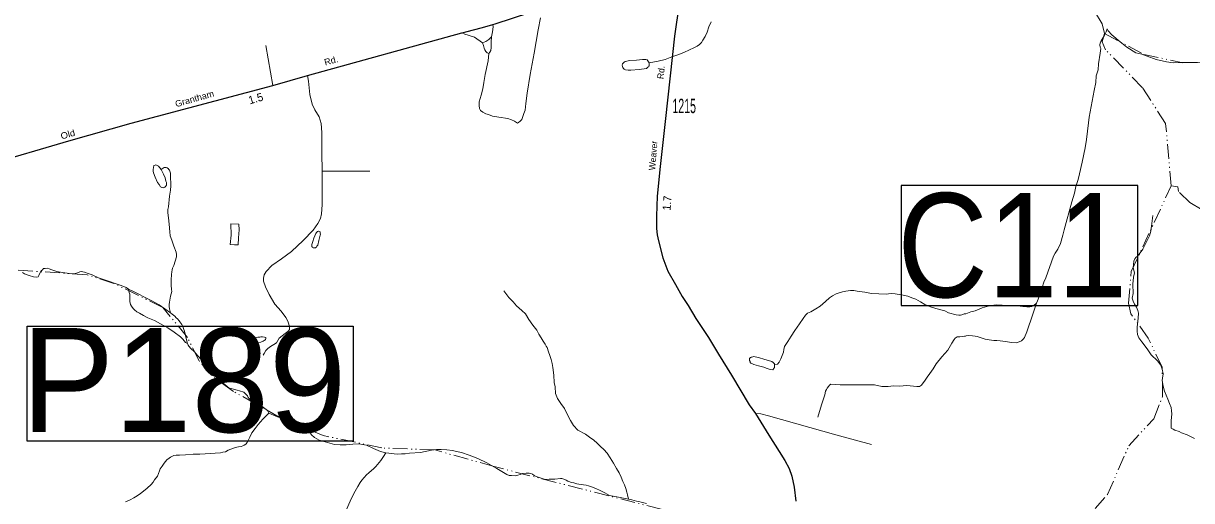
# Model space of a CAD drawing. Extents: x 672671 to 723062, y 155457 to 206742.
# Drawn here: x 686253 to 689902, y 172413 to 173903 of the extents above; entities that cross this region are included whole.
import ezdxf
from ezdxf.enums import TextEntityAlignment as Align

# ---------------------------------------------------------------- set-up
doc = ezdxf.new("R2010")
doc.units = 0
doc.header["$LTSCALE"] = 9.2
doc.linetypes.add('DASH_DOUBLE_DOT', pattern=[9.2, 5, -1.2, 0.3, -1.2, 0.3, -1.2])
for name, color, linetype, lineweight in [('11', 7, 'Continuous', 40), ('17', 7, 'Continuous', 13), ('31', 7, 'Continuous', 35), ('32', 7, 'Continuous', 25), ('35', 7, 'Continuous', 13), ('59', 7, 'DASH_DOUBLE_DOT', 13), ('62', 7, 'Continuous', 13), ('8', 7, 'Continuous', 25)]:
    doc.layers.add(name, color=color, linetype=linetype, lineweight=lineweight)

msp = doc.modelspace()

# ---------------------------------------------------------------- linework, layer by layer
at = {"layer": '31', "lineweight": 25}
for points in [[(689733.192, 173396.745), (688994.355, 173396.745), (688994.355, 173022.903), (689733.192, 173022.903)], [(686265.008, 172958.398), (687283.221, 172958.398), (687283.221, 172599.428), (686265.008, 172599.428)]]:
    msp.add_lwpolyline(points, close=True, dxfattribs=at)
at = {"layer": '32'}
for points in [[(685943.805, 173406.023), (686047.614, 173437.226), (686138.814, 173461.794), (686394.875, 173536.666), (686589.746, 173591.649), (687031.865, 173709.087), (687140.446, 173740.407), (687622.049, 173873.387), (687634.93, 173876.944), (687686.775, 173890.647), (687719.552, 173899.82), (687726.885, 173901.872), (687834.448, 173937.473), (687865.036, 173948.274), (687999.801, 173995.863), (688091.264, 174033.056), (688136.262, 174048.226), (688168.053, 174060.95), (688188.106, 174070.248), (688206.792, 174081.887), (688232.126, 174104.504), (688284.76, 174161.714), (688305.491, 174185.252)], [(688301.686, 173964.593), (688287.144, 173863.492), (688258.468, 173606.805), (688242.362, 173456.986), (688232.527, 173363.474), (688230.211, 173301.83), (688230.674, 173263.361), (688232.063, 173242.968), (688236.233, 173224.892), (688250.129, 173171.127), (688266.343, 173129.413), (688289.504, 173088.163), (688310.812, 173051.084), (688329.342, 173022.811), (688353.43, 172982.024), (688392.804, 172922.234), (688423.841, 172870.324), (688465.171, 172805.049), (688520.157, 172712.268), (688539.649, 172685.856), (688580.876, 172618.187), (688613.765, 172567.203), (688630.905, 172538.467), (688644.338, 172513.439), (688652.677, 172489.337), (688660.552, 172455.966), (688666.11, 172411.471)]]:
    msp.add_lwpolyline(points, dxfattribs=at)
at = {"layer": '35'}
for p, q in [((687031.865, 173709.087), (687010.849, 173834.572)), ((687185.865, 173442.325), (687335.186, 173441.685))]:
    msp.add_line(p, q, dxfattribs=at)
for points in [[(687867.743, 173920.498), (687860.406, 173883.305), (687848.179, 173810.877), (687835.951, 173743.833), (687826.658, 173685.597), (687822.745, 173652.808), (687819.811, 173632.744), (687815.898, 173621.977), (687811.985, 173609.254), (687809.539, 173602.892), (687805.138, 173597.998), (687799.269, 173594.083), (687795.845, 173592.126), (687787.041, 173597.998), (687777.748, 173602.403), (687766.498, 173606.318), (687738.13, 173610.232), (687718.566, 173613.658), (687705.85, 173618.552), (687697.046, 173620.999), (687687.753, 173625.893), (687680.905, 173631.765), (687677.971, 173638.127), (687676.503, 173646.936), (687676.993, 173658.681), (687682.373, 173678.745), (687688.242, 173699.299), (687691.666, 173718.385), (687695.579, 173743.833), (687704.382, 173786.408), (687706.828, 173808.92)], [(687714.653, 173861.283), (687718.566, 173876.454), (687720.034, 173892.603), (687719.552, 173899.82)], [(687687.264, 173842.687), (687679.927, 173847.58), (687669.656, 173855.41), (687661.83, 173859.815), (687651.559, 173863.241), (687642.755, 173866.177), (687631.506, 173869.602), (687622.049, 173873.387)], [(687687.264, 173842.687), (687697.535, 173847.091), (687707.317, 173852.964), (687714.653, 173861.283)], [(687706.828, 173808.92), (687710.252, 173813.813), (687713.186, 173818.707), (687714.164, 173828.006), (687713.675, 173845.623), (687714.653, 173861.283)], [(687706.828, 173808.92), (687701.448, 173811.856), (687697.535, 173815.771), (687694.6, 173820.665), (687692.644, 173826.048), (687689.709, 173833.878), (687687.264, 173842.687)], [(687185.865, 173442.325), (687185.438, 173499.627), (687185.499, 173562.386), (687183.487, 173590.658), (687176.639, 173611.211), (687163.434, 173633.234), (687154.63, 173651.34), (687148.272, 173681.682), (687143.38, 173722.79), (687140.446, 173740.407)], [(687002.283, 172867.472), (687004.722, 172872.959), (687010.086, 172882.194), (687016.183, 172888.321), (687024.595, 172895.118), (687034.958, 172900.635), (687043.401, 172906.182), (687052.423, 172920.873), (687060.927, 172928.25), (687071.229, 172935.046), (687079.093, 172941.234), (687082.72, 172944.891), (687083.909, 172947.36), (687083.878, 172954.066), (687082.568, 172964.399), (687079.459, 172973.543), (687073.21, 172985.064), (687058.458, 173005.029), (687038.768, 173026.822), (687020.876, 173057.119), (687009.111, 173081.411), (687003.472, 173098.419), (687002.802, 173107.563), (687005.149, 173117.926), (687011.153, 173128.96), (687028.649, 173147.401), (687058.946, 173168.34), (687090.432, 173191.719), (687126.703, 173225.551), (687158.158, 173258.134), (687173.185, 173278.952), (687180.988, 173294.223), (687184.584, 173308.305), (687186.748, 173336.956), (687185.865, 173442.325)], [(689780.157, 173303.074), (689776.117, 173269.928), (689774.501, 173254.568), (689769.653, 173240.017), (689757.534, 173214.956), (689749.454, 173198.787), (689740.566, 173186.661), (689732.486, 173176.96), (689727.639, 173172.918), (689724.407, 173168.068), (689721.175, 173160.792), (689719.559, 173140.581), (689722.791, 173124.413), (689720.367, 173111.478), (689717.943, 173088.843), (689718.751, 173059.74), (689716.327, 173045.996), (689718.751, 173036.295), (689723.599, 173026.594), (689730.062, 173017.702), (689733.295, 173007.192), (689735.718, 172998.3), (689734.91, 172982.939), (689731.679, 172955.453), (689731.679, 172942.519), (689732.486, 172932.009), (689737.334, 172921.5), (689746.222, 172909.373), (689763.189, 172887.546), (689775.309, 172868.144), (689794.7, 172849.551), (689805.204, 172836.616), (689810.051, 172823.681), (689812.475, 172809.13), (689810.051, 172788.919), (689812.475, 172771.134), (689816.515, 172754.966), (689822.171, 172742.839), (689827.019, 172729.905), (689832.674, 172716.97), (689838.33, 172704.035), (689839.138, 172693.526), (689839.946, 172684.633), (689839.138, 172672.507), (689838.33, 172663.614), (689838.33, 172661.189), (689838.33, 172655.53), (689837.522, 172647.446), (689838.33, 172640.17), (689843.986, 172636.937), (689849.642, 172633.703), (689862.569, 172628.852), (689869.841, 172624.81), (689887.616, 172619.151), (689910.239, 172607.833)], [(688539.649, 172685.856), (688556.788, 172684.002), (688580.413, 172677.976), (688790.257, 172618.65), (688902.358, 172588.987)]]:
    msp.add_lwpolyline(points, dxfattribs=at)
at = {"layer": '59'}
for points in [[(689630.125, 173871.938), (689622.188, 173902.078), (689586.25, 173962.797), (689562.438, 174061.25), (689558.5, 174219.266), (689527.125, 174306.86), (689460.375, 174390.188), (689423.75, 174470.891), (689397.875, 174549.391), (689349.125, 174590.36), (689252.188, 174634.297), (689242.125, 174647.5)], [(689837.688, 173395.922), (689820.625, 173591.188), (689748.375, 173702.61), (689633.188, 173820.891), (689622.812, 173846.094), (689630.125, 173871.938)], [(689630.125, 173871.938), (689752.688, 173806.485), (689874.562, 173780.031), (690027, 173783.953)], [(689600.875, 172389.047), (689638.688, 172432.281), (689705.75, 172584.875), (689783.75, 172669.266), (689810.875, 172738.688), (689810, 172829.672), (689766.062, 172920.531), (689712.125, 172996.578), (689704.188, 173029.75), (689713.375, 173128.531), (689837.688, 173395.922)], [(690405.562, 172421.781), (690382.375, 172431.25), (690346.438, 172491.953), (690312.625, 172578.594), (690306.188, 172702.672), (690333.312, 172804.094), (690330.25, 172852.141), (690309.562, 172898.547), (690204.375, 173006.641), (690165.688, 173064.406), (690124.25, 173170.203), (690080.312, 173234.062), (689896.562, 173343.735), (689860.875, 173378.453), (689858.125, 173393.5), (689837.688, 173395.922)], [(688245.125, 172386.469), (687723.562, 172519.953), (687537.688, 172571.688), (687372.75, 172578.016), (687189.562, 172616.703), (687052.125, 172674.469), (686909.125, 172754.328), (686840.25, 172804.719), (686801.875, 172849.469), (686765.562, 172923.172), (686688.75, 173016.688), (686535.75, 173091.766), (686451.938, 173118.453), (686218.125, 173134.172)]]:
    msp.add_lwpolyline(points, dxfattribs=at)
at = {"layer": '62'}
for points in [[(688207.125, 173780.266), (688235.188, 173785.422), (688257.625, 173791.062), (688278.312, 173798.578), (688297.062, 173805.391), (688315.312, 173812.281), (688333.5, 173820.297), (688347.5, 173826.578), (688357.25, 173832.047), (688364.5, 173837), (688370.5, 173843.141), (688375.438, 173850.547), (688382.562, 173862.703), (688388.562, 173875.641), (688393.938, 173892.141), (688401.062, 173908.61)], [(689638.438, 173886.235), (689635, 173876.5), (689630.125, 173866.719), (689618.188, 173847.016), (689616.5, 173841.594), (689614.625, 173836.672), (689615.875, 173829.328), (689618.312, 173824.5)], [(690078.75, 173794.781), (690014.875, 173786.25), (689956.875, 173782), (689902.188, 173780.86), (689859.438, 173781.11), (689843.625, 173780.281), (689823, 173783.766), (689790.625, 173790.25), (689762.938, 173801.469), (689745.812, 173807.391), (689727.062, 173811.578), (689699.375, 173829.594), (689678.5, 173845.844), (689652.188, 173867.485), (689641.562, 173880.203), (689638.438, 173886.235)], [(689618.312, 173824.5), (689616.125, 173809.875), (689610.938, 173776.922), (689609.312, 173758.625), (689604, 173739.156), (689602.312, 173719.016), (689597, 173693.36), (689588.375, 173643.86), (689582, 173610.328), (689579.75, 173592.641), (689576.375, 173566.938), (689572.875, 173540.766), (689568.938, 173514.547), (689559.562, 173470.594), (689551.375, 173433.375), (689547.375, 173416.188), (689539.625, 173393.625), (689535.5, 173372.86), (689527.875, 173346.578), (689503.75, 173259.235), (689499.625, 173242.188), (689492, 173216.516), (689484.125, 173198.172), (689475.75, 173185.844), (689469.812, 173176.719), (689446.062, 173108.86), (689440.562, 173095.344), (689434.688, 173078.797), (689428.188, 173059.266), (689419.875, 173037.281), (689417.5, 173029.969)], [(686683, 173446.781), (686692.688, 173452.969), (686695.812, 173453.625), (686699.438, 173453.062), (686701.812, 173452.469), (686703.625, 173451.812), (686705.562, 173450.047), (686707.375, 173447.547), (686709.125, 173445.188), (686710.5, 173441.516), (686711.688, 173438.5), (686712.312, 173435.438), (686713.062, 173422.094), (686713.812, 173403.812), (686713.375, 173396.469), (686712.125, 173383.047), (686709.812, 173363.5), (686705.875, 173330.594), (686704.75, 173322.125), (686704.25, 173312.297), (686706.125, 173296.438), (686708.125, 173277), (686710.125, 173252.703), (686711.5, 173240.516), (686717.188, 173226.547), (686723.375, 173207.703), (686730.188, 173189.485), (686730.938, 173181.594), (686731, 173174.781), (686727.5, 173160.844), (686723.188, 173147.281), (686719, 173138.766), (686717.812, 173133.875), (686716.75, 173127.25), (686716.125, 173119.922), (686715.125, 173102.766), (686714.562, 173086.406), (686715.312, 173072.953), (686716.562, 173066.219), (686712.562, 173051.61), (686709.5, 173033.281), (686708.938, 173025.953), (686708.438, 173019.844), (686709.188, 173012.562), (686712.25, 172999.875)], [(686250, 173125.188), (686256.188, 173121.047), (686270.75, 173116.235), (686284.875, 173112.141), (686292.812, 173111.562), (686298.875, 173112.25), (686301.812, 173115.891), (686304.188, 173123.188), (686309.062, 173131.235), (686312.625, 173134.281), (686316.375, 173137.922), (686321.125, 173138.562), (686328.562, 173138.672), (686333.438, 173136.828), (686341.875, 173133.953), (686357.812, 173129.203), (686374.312, 173125.594), (686398.75, 173122.156), (686406, 173121.562), (686415.188, 173122.891), (686422.375, 173124.156), (686429.625, 173127.266), (686434.5, 173128.516), (686438.812, 173127.985), (686444.312, 173126.781), (686455.938, 173122.688), (686468.25, 173117.86), (686487.688, 173109.485), (686515.875, 173099.922), (686542.688, 173089.828), (686555, 173085.625), (686567.25, 173081.438), (686574.5, 173078.485), (686581.25, 173073.141)], [(686581.25, 173073.141), (686586.125, 173071.281), (686592.875, 173068.297), (686609.375, 173059.875), (686633.812, 173047.906), (686654.688, 173037.094), (686676.812, 173024.5), (686695.188, 173011.828), (686712.25, 172999.875)], [(686581.25, 173073.141), (686583.812, 173062.735), (686585.75, 173057.875), (686585.75, 173052.438), (686585.188, 173044.485), (686585.75, 173034.766), (686587.688, 173026.188), (686590.812, 173020.156), (686595.688, 173013.485), (686600.688, 173009.266), (686608, 173003.235), (686616, 172998.438), (686628.25, 172991.266), (686642.312, 172984.578), (686663.125, 172975.641), (686681.5, 172965.453), (686704.625, 172952.812), (686724.375, 172938.953), (686743.938, 172925.125), (686751.312, 172917.219), (686754.938, 172911.844), (686759.312, 172907.61), (686765.438, 172903.969)], [(687753.625, 173068.562), (687768.938, 173047.953), (687782.438, 173034.062), (687788.125, 173027.531), (687793.562, 173021.391), (687810.188, 173007.516), (687821.812, 172996.61), (687832.25, 172979.094), (687844.625, 172961.531), (687856.25, 172945.188), (687863.188, 172933.641), (687870.438, 172922.156), (687876.125, 172911.797), (687882.25, 172902.094), (687885.938, 172895.469), (687888.5, 172891.266), (687893.5, 172878.391), (687897.188, 172866.344), (687901.5, 172854.078), (687904.625, 172841.985), (687906.688, 172828.562), (687909.312, 172804.812), (687910.625, 172782.36), (687913.875, 172768.281), (687915.25, 172747.672), (687920.875, 172732.375), (687931.312, 172716.703), (687943.062, 172701.469), (687955.938, 172675.422), (687962.25, 172663.344), (687971.5, 172648.11), (687984.375, 172633.688), (688008.312, 172621.047), (688021.688, 172611.985), (688034.625, 172601.75), (688045, 172592.641), (688056, 172582.453), (688066.438, 172572.735), (688076.438, 172561.828), (688086.188, 172547.375), (688096.062, 172530.438), (688105.375, 172513.953), (688113.375, 172500.641), (688120.125, 172486.641), (688125.812, 172473.297), (688130.875, 172462.406), (688134.5, 172450.86), (688138.25, 172439.906), (688140.25, 172431.453), (688142.625, 172417.985)], [(688598.625, 172837.86), (688608.438, 172839.219), (688613.312, 172845.891), (688618.562, 172855.735), (688627.062, 172877.078), (688628.25, 172885.672), (688630.562, 172894.219), (688640.188, 172910.703), (688650.938, 172927.235), (688663, 172945.078), (688676.938, 172965.844), (688688.25, 172981.812), (688695.562, 172992.828), (688702.188, 172998.375), (688711.938, 173002.703), (688728.25, 173012.61), (688741.625, 173020.61), (688757.938, 173035.328), (688770.688, 173046.391), (688780.25, 173052.61), (688791.25, 173059.36), (688800.438, 173062.547), (688811.375, 173065.11), (688821.625, 173067.516), (688836.812, 173069.547), (688846.562, 173069.562), (688857, 173067.86), (688881.312, 173064.438), (688902.188, 173059.688), (688924.625, 173059.266), (688947.812, 173057.641), (688955.125, 173059.5), (688963.688, 173060.188), (688975.938, 173059.078), (688988.75, 173057.406), (689000.875, 173055.078), (689014.938, 173051.469), (689028.375, 173046.719), (689040.562, 173041.922), (689055.188, 173034.156), (689068.688, 173025.688), (689085.875, 173018.531), (689102.375, 173013.203), (689130.438, 173006.125), (689142.688, 172999.453), (689166, 172993.719), (689175.125, 172992.719), (689179.562, 172992.906), (689183.812, 172993.625), (689191.125, 172996.11), (689194.75, 172996.188)], [(689417.5, 173029.969), (689409.625, 173023.75), (689402.438, 173019.391), (689396.25, 173018.219), (689387.125, 173018.735), (689374.375, 173019.797), (689357.312, 173021.5), (689331.625, 173022.391), (689310.312, 173023.516), (689291.438, 173024.5), (689275.562, 173022.562), (689262.25, 173019.391), (689247.062, 173015.61), (689225.188, 173006.188), (689212.375, 173002.422), (689196.562, 172996.156), (689194.75, 172996.188)], [(689417.5, 173029.969), (689405.562, 172995.672), (689386.75, 172940.062), (689380.188, 172922.375), (689376.562, 172918.719), (689369.875, 172912.562), (689363.125, 172908.766), (689354.062, 172906.297), (689339.438, 172907.391), (689319.938, 172910.203), (689304.062, 172911.86), (689293.125, 172913.016), (689283.875, 172912.922), (689269.375, 172915.235), (689256.562, 172917.531), (689238.688, 172924.047), (689232, 172925.797), (689226, 172926.953), (689217.5, 172928.11), (689204.625, 172928.578), (689197.938, 172927.969), (689195.5, 172927.36)], [(686712.25, 172999.875), (686718.25, 172995.625), (686725.688, 172988.938), (686730.688, 172984.11), (686734.938, 172980.5), (686739.312, 172975.016), (686741.688, 172971.453), (686745.375, 172967.188), (686747.938, 172962.969), (686749.812, 172959.36), (686752.25, 172953.797), (686754.062, 172947.703), (686756.5, 172942.266), (686761, 172924.047), (686765.438, 172903.969)], [(688734, 172674.438), (688739.438, 172691.547), (688747.125, 172715.969), (688756.125, 172743.531), (688757.75, 172755.641), (688761.438, 172760.656), (688763.875, 172764.25), (688767.375, 172769.766), (688770.438, 172773.516), (688774.688, 172777.203), (688804, 172775), (688821, 172774.547), (688852, 172774.812), (688877.062, 172774.985), (688911.812, 172774.562), (688933.75, 172769.906), (688954.375, 172769.516), (688970.938, 172771.469), (688989.125, 172770.344), (689012.375, 172773.016), (689043.375, 172770.188), (689051.938, 172770.266), (689058, 172774.047), (689069.438, 172789.875), (689076.062, 172798.516), (689084.562, 172810.703), (689094.062, 172824.844), (689104.375, 172840.219), (689121.875, 172862.797), (689140, 172883.672), (689152.562, 172904.531), (689159.75, 172916.797), (689163.5, 172921.172), (689169.062, 172924.297), (689178.312, 172925.25), (689192.375, 172926.703), (689195.5, 172927.36)], [(686765.438, 172903.969), (686766.562, 172901.562), (686767.875, 172899.156), (686769.688, 172896.156), (686776.562, 172888.203), (686787, 172878.594), (686798.062, 172865.797), (686810.938, 172851.985), (686831.25, 172827.797), (686859, 172795.062), (686895.812, 172764.906), (686902.375, 172763.172), (686909.75, 172761.328), (686920.75, 172758.422), (686928.125, 172756.078), (686941.562, 172751.828), (686947.688, 172745.844), (686952.625, 172740.406), (686955.062, 172734.969), (686963.125, 172727.078), (686968.562, 172721.688), (686982.125, 172714.453), (686988.812, 172712.703), (686994.875, 172710.297), (687003.5, 172703.688), (687015.188, 172695.25), (687020, 172686.735)], [(686572.562, 172410.078), (686586.562, 172416.25), (686598.188, 172422.531), (686608.438, 172428.656), (686618.75, 172435.5), (686628.375, 172443.438), (686639.938, 172452.703), (686652.125, 172463.719), (686658, 172471.11), (686662.875, 172477.922), (686671.938, 172489.531), (686678.438, 172505.985), (686680.875, 172512.781), (686686.312, 172521.36), (686692.875, 172530.5), (686701.375, 172540.344), (686708.625, 172546.422), (686712.875, 172549.485), (686718.375, 172552), (686723.188, 172553.86), (686730.438, 172555.25), (686740.812, 172555.906), (686759.062, 172556), (686783.438, 172558.625), (686804.25, 172558.828), (686821.188, 172559.61), (686852.25, 172561.719), (686868.812, 172563.062), (686876, 172564.328), (686884.625, 172566.235), (686892.438, 172570.5), (686901, 172574.281), (686907.625, 172576.735), (686914.875, 172579.219), (686924.688, 172581.094), (686933.188, 172582.406), (686938.688, 172584.297), (686942.375, 172586.203), (686947.625, 172589.86), (686952.562, 172595.422), (686960.375, 172611.297), (686966.938, 172624.781), (686976.562, 172638.281), (686986.812, 172651.062), (687001.375, 172668.281), (687020, 172686.735)], [(687020, 172686.735), (687034.812, 172680.672), (687047, 172675.375), (687056.125, 172671.781), (687064.625, 172667.031), (687070.25, 172663.344), (687075.688, 172657.938), (687092.25, 172644.688), (687097.25, 172640.985), (687100.25, 172639.781), (687104.5, 172638.641), (687116.75, 172636.922), (687127.625, 172637.625), (687130.75, 172637.656), (687135.062, 172637), (687138.062, 172636.547), (687141.125, 172634.735), (687144.812, 172631.078), (687147.812, 172627.422), (687153.375, 172618.906), (687162.625, 172610.469), (687177.25, 172602.703), (687195.688, 172597.328), (687224.875, 172589.094), (687242.062, 172587.375), (687261.562, 172587.531), (687281.625, 172590.062), (687300.438, 172590.938), (687312.75, 172589.203), (687324.938, 172586.25), (687346.938, 172576.016), (687368.25, 172567.11), (687385.438, 172562.297)], [(687262.562, 172385.281), (687273.312, 172411.594), (687285.312, 172435.375), (687297.875, 172458.078), (687305.25, 172470.312), (687309.938, 172477.641), (687317.125, 172485.703), (687324.438, 172493.625), (687332.25, 172500.36), (687348.062, 172513.312), (687354.062, 172520.062), (687359.5, 172526.781), (687369.188, 172539.047), (687377.562, 172550.75), (687385.438, 172562.297)], [(687385.438, 172562.297), (687394.562, 172561.781), (687411.688, 172560.078), (687421.312, 172558.985), (687434.188, 172559.156), (687445.812, 172559.75), (687458.562, 172561.656), (687493.75, 172563.891), (687527.812, 172571.485), (687543.062, 172572.781), (687557.688, 172573.531), (687576.062, 172571.875), (687593.188, 172569.547), (687605.875, 172567.141), (687621.25, 172563.703), (687644.938, 172555.312), (687672.562, 172544.594), (687700.062, 172531.438), (687715.375, 172522.938), (687731.375, 172513.985), (687763.125, 172495.344), (687769.875, 172492.36), (687777.812, 172491.781), (687788.75, 172490.735), (687797.188, 172493.172), (687805.188, 172495.062), (687812.438, 172498.172), (687823.375, 172499.485), (687832.5, 172498.985), (687838, 172497.781), (687843.562, 172495.953), (687848.5, 172492.36), (687854.5, 172488.735), (687882.688, 172479.922), (687895.375, 172480.594), (687913.188, 172480.766), (687930.188, 172482.641), (687934.5, 172482.735), (687940.562, 172480.344), (687948.5, 172477.422), (687953.938, 172474.375), (687959.5, 172472.547), (687964.375, 172470.203), (687972.375, 172469), (687981.5, 172465.406), (687987.625, 172464.844), (687997.375, 172463.735), (688002.875, 172463.156), (688010.875, 172462.078), (688018.062, 172459.625), (688027.875, 172456.062), (688040.812, 172451.266), (688054.062, 172444.688), (688068.812, 172437.516), (688083.562, 172429.735), (688112.25, 172424.422), (688142.625, 172417.985)], [(688142.625, 172417.985), (688153.125, 172415.672), (688167.688, 172412.11), (688175.688, 172410.406), (688183, 172409.188), (688190.938, 172406.875), (688198.812, 172404.453)]]:
    msp.add_lwpolyline(points, dxfattribs=at)
for points in [[(688207.125, 173780.266), (688207.812, 173771.125), (688206.562, 173769.953), (688205.5, 173768.141), (688203.625, 173766.203), (688201.25, 173764.453), (688200, 173763.156), (688198.75, 173761.985), (688176.312, 173759.312), (688150.062, 173757.344), (688141.625, 173757.25), (688133.688, 173757.828), (688129.438, 173760.203), (688126.938, 173762.547), (688125, 173765.562), (688123.875, 173768.703), (688123.75, 173772.922), (688124.375, 173777.156), (688126.188, 173779.61), (688129.188, 173782.125), (688132.188, 173784.516), (688147.375, 173787.156), (688167.562, 173788.453), (688186.438, 173790.422), (688192.375, 173790.516), (688196.688, 173790.61), (688201, 173789.969)], [(686683, 173446.781), (686690.375, 173432.812), (686696, 173420.719), (686698.438, 173410.328), (686699.812, 173406.172), (686699.812, 173400.61), (686699.75, 173398.766), (686698.688, 173396.953), (686698.125, 173395.188), (686696.875, 173393.891), (686695, 173392.062), (686693.188, 173391.469), (686691.438, 173390.75), (686689.5, 173390.172), (686687.125, 173390.781), (686685.312, 173391.297), (686683.438, 173391.953), (686681.562, 173393.219), (686676.75, 173399.891), (686672.375, 173406.469), (686664.375, 173423.5), (686659.312, 173436.875), (686658.688, 173442.281), (686658.688, 173447.844), (686659.25, 173452.703), (686659.188, 173455.672), (686660.438, 173457.594), (686661, 173459.36), (686662.125, 173460.062), (686664.562, 173460.672), (686666.5, 173461.25), (686670.75, 173459.5), (686675, 173457.125)], [(686898.812, 173213.375), (686901.625, 173242), (686901.312, 173278.016), (686926.312, 173276.36), (686927.125, 173258.688), (686926.5, 173246.531), (686925.375, 173234.344), (686923.688, 173211.735), (686912.75, 173212.266)], [(687153.562, 173208.719), (687154.062, 173213.578), (687156.938, 173222.172), (687160, 173232.594), (687166.062, 173247.25), (687168.375, 173250.25), (687171.438, 173253.36), (687173.875, 173254.61), (687175.062, 173254.672), (687176.875, 173254.031), (687179.938, 173252.828), (687179.938, 173249.735), (687180.562, 173247.922), (687180.688, 173244.922), (687180, 173242.438), (687176, 173225.985), (687172.375, 173211.328), (687171.188, 173208.906), (687169.938, 173207.61), (687168.75, 173205.188), (687167, 173203.969), (687165.125, 173202.781), (687162.625, 173202.781), (687160.312, 173202.641), (687158.375, 173202.688), (687156.625, 173203.938), (687155.375, 173205.735), (687154.125, 173206.906)], [(686950.062, 172905.422), (686950.625, 172906.703), (686951.75, 172908.016), (686953.125, 172909.172), (686954.25, 172910.36), (686956.125, 172911.562), (686957.375, 172912.86), (686959.125, 172914.078), (686961.5, 172915.938), (686971.188, 172919.672), (686980.938, 172922.781), (686985.812, 172923.391), (686991.375, 172924.047), (686994.938, 172924.735), (687000.438, 172924.781), (687005.938, 172923.578), (687010.125, 172922.453), (687010.812, 172921.235), (687010.312, 172918.719), (687009.125, 172916.297), (687008.375, 172915.172), (687007.25, 172914.485), (687004.688, 172913.25), (687002.438, 172911.375), (686998.75, 172910.203), (686995.062, 172908.281), (686973.188, 172901.438), (686965.938, 172898.953), (686957.312, 172897.031), (686954.312, 172897.61), (686951.312, 172898.188), (686950.062, 172901.844)], [(688598.625, 172837.86), (688598.75, 172829.297), (688596.375, 172824.469), (688594.562, 172822.641), (688593.438, 172821.328), (688587.938, 172822.531), (688582.438, 172823.735), (688572.688, 172826.688), (688565.25, 172829.656), (688549.312, 172834.406), (688534.062, 172838.562), (688529.875, 172840.422), (688526.688, 172841.531), (688525.5, 172842.203), (688524.25, 172843.375), (688523, 172845.172), (688522.5, 172847.594), (688521.188, 172850.641), (688521.188, 172853.719), (688521.188, 172856.703), (688522.438, 172857.985), (688524.312, 172859.812), (688526.062, 172861.031), (688528.5, 172861.656), (688530.938, 172862.266), (688533.875, 172862.938), (688549.062, 172860.031), (688568.812, 172854.094), (688587.062, 172849.36), (688590.625, 172847.578), (688594.438, 172844.547), (688598.75, 172840.922)]]:
    msp.add_lwpolyline(points, close=True, dxfattribs=at)

# ---------------------------------------------------------------- texts
at = {"layer": '11'}
for s, rotation, width, p in [('Rd.', 15.189, 1.05, (687216.931, 173777.316)), ('Grantham', 16.098, 1.05, (686790.368, 173658.677)), ('Old', 15.56, 1.1, (686394.641, 173547.129))]:
    msp.add_text(s, height=20, rotation=rotation, dxfattribs=dict(at, width=width)).set_placement(p, align=Align.CENTER)
for s, rotation, p in [('Rd.', 83.886, (688254.48, 173749.293)), ('Weaver', 85.422, (688229.949, 173489.895))]:
    msp.add_text(s, height=20, rotation=rotation, dxfattribs=at).set_placement(p, align=Align.CENTER)
at = {"layer": '17'}
for s, rotation, p in [('1.5', 16.098, (686982.302, 173656.854)), ('1.7', 85.934, (688275.959, 173341.496))]:
    msp.add_text(s, height=25, rotation=rotation, dxfattribs=at).set_placement(p, align=Align.CENTER)
at = {"layer": '31', "width": 0.9}
msp.add_text('C11', height=325, dxfattribs=at).set_placement((688982.716, 173048.643))
at = {"layer": '31'}
msp.add_text('P189', height=325, dxfattribs=at).set_placement((686246.827, 172627.312))
at = {"layer": '8', "width": 0.55}
msp.add_text('1215', height=45, dxfattribs=at).set_placement((688316.919, 173623.142), align=Align.CENTER)

doc.saveas('drawing.dxf')
